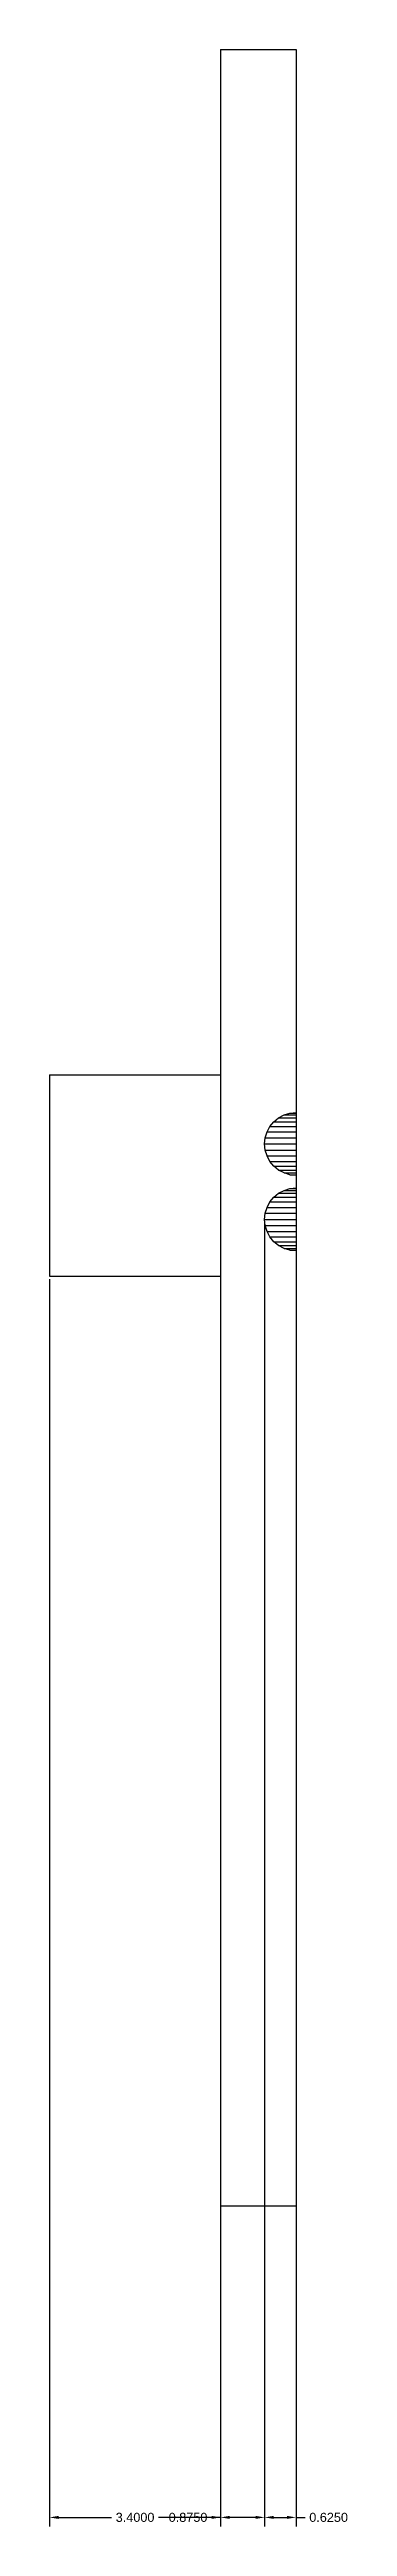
# Model space of a CAD drawing. Extents: x -3.4 to 2.5, y -49.2 to 0.
import ezdxf

# ---------------------------------------------------------------- set-up
doc = ezdxf.new("R2010")
doc.units = 0
doc.header["$MEASUREMENT"] = 0
doc.layers.get('0').update_dxf_attribs({"linetype": 'CONTINUOUS'})
doc.layers.get('Defpoints').update_dxf_attribs({"linetype": 'CONTINUOUS'})
doc.styles.get("Standard").update_dxf_attribs({"font": 'ARIAL.TTF'})
doc.dimstyles.get("Standard").update_dxf_attribs({"dimtxt": 0.18, "dimasz": 0.18, "dimexe": 0.18, "dimexo": 0.0625, "dimgap": 0.09, "dimtad": 0, "dimtih": 1, "dimtoh": 1, "dimdec": 4, "dimzin": 0, "dimdsep": 46, "dimtxsty": 'STANDARD', "dimcen": 0.09, "dimadec": 0, "dimazin": 0, "dimtfac": 1, "dimtdec": 4, "dimtofl": 0, "dimtmove": 0, "dimatfit": 3, "dimfxl": 1, "dimtolj": 1, "dimtzin": 0, "dimarcsym": 0})

# ---------------------------------------------------------------- blocks, each defined once
blk = doc.blocks.new('UNION002')
at = {"color": 0}
for p, q in [((0, 0), (0, -42.85)), ((0, 0), (1.5, 0)), ((1.5, 0), (1.5, -21.125)), ((1.5, 0), (1.5, -7.4)), ((1.5, 0), (1.5, -7.4)), ((-3.4, -20.375), (0, -20.375)), ((-3.4, -20.375), (-3.4, -24.375)), ((1.261, -21.173), (1.378, -21.137)), ((1.378, -21.137), (1.5, -21.125)), ((1.378, -21.137), (1.5, -21.137)), ((1.5, -21.125), (1.5, -21.137)), ((1.5, -21.137), (1.5, -21.173)), ((0.875, -21.75), (0.887, -21.628)), ((0.887, -21.628), (0.923, -21.511)), ((0.887, -21.628), (1.5, -21.628)), ((0.923, -21.511), (0.98, -21.403)), ((0.923, -21.511), (1.5, -21.511)), ((0.98, -21.403), (1.058, -21.308)), ((0.98, -21.403), (1.5, -21.403)), ((1.058, -21.308), (1.153, -21.23)), ((1.058, -21.308), (1.5, -21.308)), ((1.153, -21.23), (1.261, -21.173)), ((1.153, -21.23), (1.5, -21.23)), ((1.261, -21.173), (1.5, -21.173)), ((1.5, -21.173), (1.5, -21.23)), ((1.5, -21.23), (1.5, -21.308)), ((1.5, -21.308), (1.5, -21.403)), ((1.5, -21.403), (1.5, -21.511)), ((1.5, -21.511), (1.5, -21.628)), ((1.5, -21.628), (1.5, -21.75)), ((0.887, -21.872), (0.875, -21.75)), ((0.875, -21.75), (1.5, -21.75)), ((0.923, -21.989), (0.887, -21.872)), ((0.887, -21.872), (1.5, -21.872)), ((0.98, -22.097), (0.923, -21.989)), ((0.923, -21.989), (1.5, -21.989)), ((1.058, -22.192), (0.98, -22.097)), ((0.98, -22.097), (1.5, -22.097)), ((1.5, -21.75), (1.5, -21.872)), ((1.5, -21.872), (1.5, -21.989)), ((1.5, -21.989), (1.5, -22.097)), ((1.5, -22.097), (1.5, -22.192)), ((1.153, -22.27), (1.058, -22.192)), ((1.058, -22.192), (1.5, -22.192)), ((1.261, -22.327), (1.153, -22.27)), ((1.153, -22.27), (1.5, -22.27)), ((1.378, -22.363), (1.261, -22.327)), ((1.261, -22.327), (1.5, -22.327)), ((1.261, -22.673), (1.378, -22.637)), ((1.5, -22.375), (1.378, -22.363)), ((1.378, -22.363), (1.5, -22.363)), ((1.378, -22.637), (1.5, -22.625)), ((1.378, -22.637), (1.5, -22.637)), ((1.5, -22.192), (1.5, -22.27)), ((1.5, -22.27), (1.5, -22.327)), ((1.5, -22.327), (1.5, -22.363)), ((1.5, -22.363), (1.5, -22.375)), ((1.5, -22.375), (1.5, -22.625)), ((1.5, -22.625), (1.5, -22.637)), ((1.5, -22.637), (1.5, -22.673)), ((0.875, -23.25), (0.887, -23.128)), ((0.887, -23.128), (0.923, -23.011)), ((0.887, -23.128), (1.5, -23.128)), ((0.923, -23.011), (0.98, -22.903)), ((0.923, -23.011), (1.5, -23.011)), ((0.98, -22.903), (1.058, -22.808)), ((0.98, -22.903), (1.5, -22.903)), ((1.058, -22.808), (1.153, -22.73)), ((1.058, -22.808), (1.5, -22.808)), ((1.153, -22.73), (1.261, -22.673)), ((1.153, -22.73), (1.5, -22.73)), ((1.261, -22.673), (1.5, -22.673)), ((1.5, -22.673), (1.5, -22.73)), ((1.5, -22.73), (1.5, -22.808)), ((1.5, -22.808), (1.5, -22.903)), ((1.5, -22.903), (1.5, -23.011)), ((1.5, -23.011), (1.5, -23.128)), ((1.5, -23.128), (1.5, -23.25)), ((0.887, -23.372), (0.875, -23.25)), ((0.875, -23.25), (1.5, -23.25)), ((0.923, -23.489), (0.887, -23.372)), ((0.887, -23.372), (1.5, -23.372)), ((0.98, -23.597), (0.923, -23.489)), ((0.923, -23.489), (1.5, -23.489)), ((1.058, -23.692), (0.98, -23.597)), ((0.98, -23.597), (1.5, -23.597)), ((1.5, -23.25), (1.5, -23.372)), ((1.5, -23.372), (1.5, -23.489)), ((1.5, -23.489), (1.5, -23.597)), ((1.5, -23.597), (1.5, -23.692)), ((1.153, -23.77), (1.058, -23.692)), ((1.058, -23.692), (1.5, -23.692)), ((1.261, -23.827), (1.153, -23.77)), ((1.153, -23.77), (1.5, -23.77)), ((1.378, -23.863), (1.261, -23.827)), ((1.261, -23.827), (1.5, -23.827)), ((1.5, -23.875), (1.378, -23.863)), ((1.378, -23.863), (1.5, -23.863)), ((1.5, -23.692), (1.5, -23.77)), ((1.5, -23.77), (1.5, -23.827)), ((1.5, -23.827), (1.5, -23.863)), ((1.5, -23.863), (1.5, -23.875)), ((1.5, -23.875), (1.5, -42.85)), ((-3.4, -24.375), (0, -24.375)), ((1.5, -35.35), (1.5, -42.85)), ((1.5, -35.35), (1.5, -42.85)), ((0, -42.85), (1.5, -42.85))]:
    blk.add_line(p, q, dxfattribs=at)
blk = doc.blocks.new('*D1')
at = {"color": 0, "linetype": 'Continuous', "lineweight": -2, "transparency": 16777216}
for p, q in [((-3.4, -24.438), (-3.4, -49.225)), ((0, -24.438), (0, -49.225)), ((-3.22, -49.045), (-2.169, -49.045)), ((-0.18, -49.045), (-1.231, -49.045))]:
    blk.add_line(p, q, dxfattribs=at)
at = {"color": 0, "linetype": 'Continuous', "transparency": 16777216}
for points in [[(-3.22, -49.015), (-3.22, -49.075), (-3.4, -49.045)], [(-0.18, -49.015), (-0.18, -49.075), (0, -49.045)]]:
    blk.add_solid(points, dxfattribs=at)
at = {"layer": 'Defpoints', "color": 0, "linetype": 'Continuous', "transparency": 16777216}
for p in [(-3.4, -24.375), (0, -24.375), (0, -49.045)]:
    blk.add_point(p, dxfattribs=at)
at = {"color": 0, "linetype": 'Continuous', "transparency": 16777216, "insert": (-1.7, -49.045), "char_height": 0.18, "attachment_point": 5}
blk.add_mtext('\\A1;3.4000', dxfattribs=at)
blk = doc.blocks.new('*D2')
at = {"color": 0, "linetype": 'Continuous', "lineweight": -2, "transparency": 16777216}
for p, q in [((0, -23.312), (0, -49.225)), ((0.875, -23.312), (0.875, -49.225)), ((0, -49.045), (-0.18, -49.045)), ((0.695, -49.045), (0.18, -49.045))]:
    blk.add_line(p, q, dxfattribs=at)
at = {"color": 0, "linetype": 'Continuous', "transparency": 16777216}
for points in [[(0.18, -49.015), (0.18, -49.075), (0, -49.045)], [(0.695, -49.015), (0.695, -49.075), (0.875, -49.045)]]:
    blk.add_solid(points, dxfattribs=at)
at = {"layer": 'Defpoints', "color": 0, "linetype": 'Continuous', "transparency": 16777216}
for p in [(0, -23.25), (0.875, -23.25), (0, -49.045)]:
    blk.add_point(p, dxfattribs=at)
at = {"color": 0, "linetype": 'Continuous', "transparency": 16777216, "insert": (-0.647, -49.045), "char_height": 0.18, "attachment_point": 5}
blk.add_mtext('\\A1;0.8750', dxfattribs=at)
blk = doc.blocks.new('*D3')
at = {"color": 0, "linetype": 'Continuous', "lineweight": -2, "transparency": 16777216}
for p, q in [((0.875, -23.312), (0.875, -49.225)), ((1.5, -23.312), (1.5, -49.225)), ((1.055, -49.045), (1.32, -49.045)), ((1.5, -49.045), (1.68, -49.045))]:
    blk.add_line(p, q, dxfattribs=at)
at = {"color": 0, "linetype": 'Continuous', "transparency": 16777216}
for points in [[(1.055, -49.015), (1.055, -49.075), (0.875, -49.045)], [(1.32, -49.015), (1.32, -49.075), (1.5, -49.045)]]:
    blk.add_solid(points, dxfattribs=at)
at = {"layer": 'Defpoints', "color": 0, "linetype": 'Continuous', "transparency": 16777216}
for p in [(0.875, -23.25), (1.5, -23.25), (1.5, -49.045)]:
    blk.add_point(p, dxfattribs=at)
at = {"color": 0, "linetype": 'Continuous', "transparency": 16777216, "insert": (2.147, -49.045), "char_height": 0.18, "attachment_point": 5}
blk.add_mtext('\\A1;0.6250', dxfattribs=at)

msp = doc.modelspace()

# ---------------------------------------------------------------- block references
at = {"color": 0}
msp.add_blockref('UNION002', (0, 0), dxfattribs=at)

# ---------------------------------------------------------------- dimensions: what is measured, and where the dimension line sits
at = {"linetype": 'Continuous'}
for base, p1, p2, picture, middle in [((0, -49.04515), (0.875, -23.25), (0, -23.25), '*D2', (-0.64682, -49.04515)), ((1.5, -49.04515), (0.875, -23.25), (1.5, -23.25), '*D3', (2.14682, -49.04515)), ((0, -49.04515), (-3.4, -24.375), (0, -24.375), '*D1', (-1.7, -49.04515))]:
    dim = msp.add_linear_dim(base=base, p1=p1, p2=p2, dimstyle='Standard', dxfattribs=at)
    dim.commit()
    dim.dimension.update_dxf_attribs({"geometry": picture, "text_midpoint": middle})

doc.saveas('drawing.dxf')
